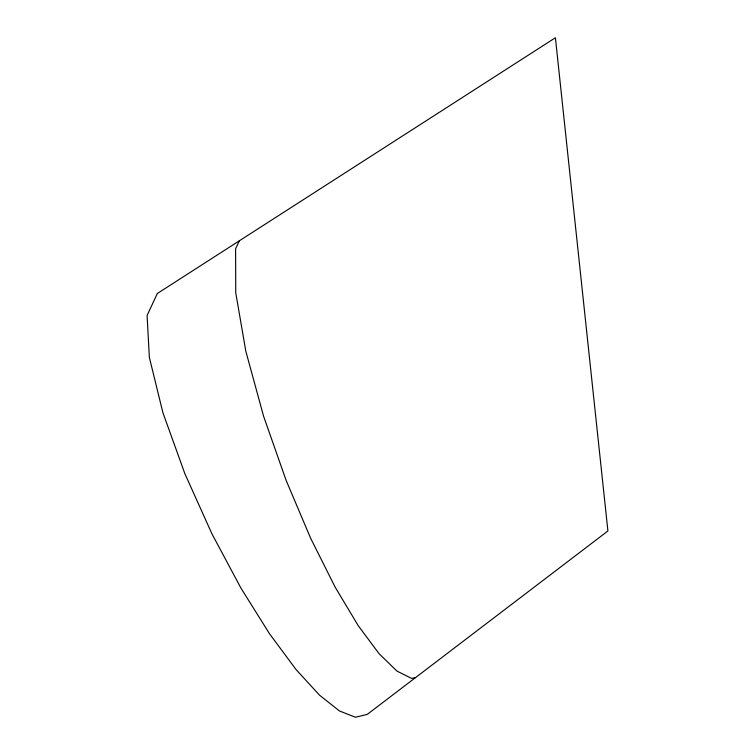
<?xml version="1.0" encoding="UTF-8"?>
<svg xmlns="http://www.w3.org/2000/svg" width="755" height="755" viewBox="0 0 755 755"><rect width="100%" height="100%" fill="white"/><g stroke="black" fill="none" stroke-linecap="round" stroke-linejoin="round"><path stroke-width="1.13" d="M239.401 240.769L235.607 248.725L235.739 292.714L245.828 351.226L263.552 416.109L286.032 480.133L310.598 538.164L335.163 587.173L358.304 625.791L379.086 653.698L396.97 671.101L411.607 678.405L415.599 677.546M157.361 293.478L147.093 315.439L149.348 357.36L162.891 412.674L184.881 473.715L211.91 533.766L240.902 588.032L269.478 633.7L296.036 669.525L319.582 695.223L339.514 710.993L355.492 717.25L367.26 714.39L607.907 530.982L555.406 37.75L157.361 293.478"/></g></svg>
